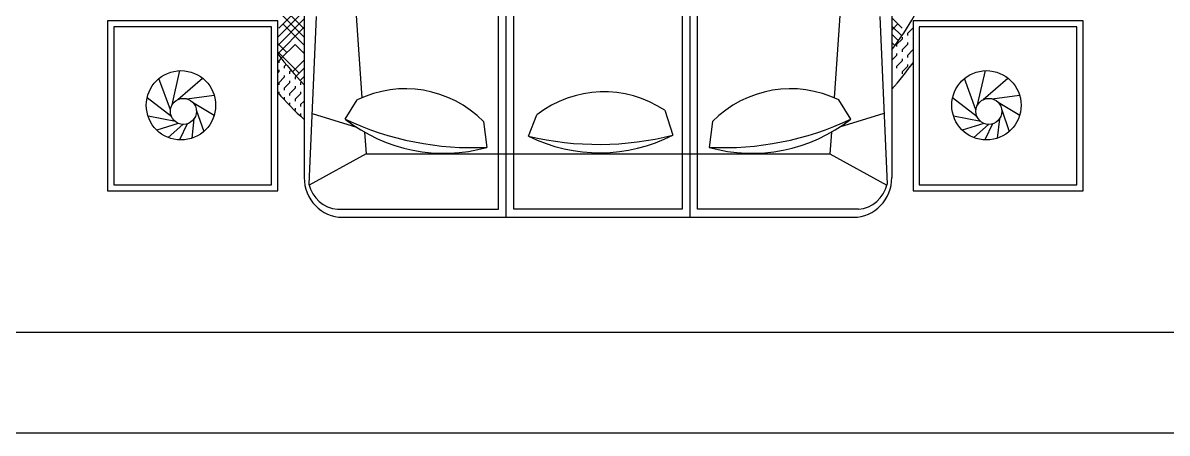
# Model space of a CAD drawing. Header units: inches. Extents: x 10.1 to 52.6, y 12.1 to 36.9.
# Drawn here: x 15.439 to 19.139, y 12.066 to 13.392 of the extents above; entities that cross this region are included whole.
import ezdxf

# ---------------------------------------------------------------- set-up
doc = ezdxf.new("R2010")
doc.units = ezdxf.units.IN
doc.header["$MEASUREMENT"] = 0
doc.layers.add('02', color=2, linetype='Continuous')
doc.layers.add('kadrbm', color=4, linetype='Continuous')

# ---------------------------------------------------------------- blocks, each defined once
blk = doc.blocks.new('kadrbm')
at = {"layer": 'kadrbm', "color": 4}
blk.add_lwpolyline([(0, 0), (0, 24.7972), (21, 24.7972), (21, 0), (0, 0)], close=True, dxfattribs=at)
blk.add_lwpolyline([(20.6631, 0.3257), (20.6631, 24.4603), (0.3369, 24.4603), (0.3369, 0.3257), (20.6631, 0.3257)], dxfattribs=at)

msp = doc.modelspace()

# ---------------------------------------------------------------- linework, layer by layer
at = {"layer": '02'}
for p, q in [((16.4784, 13.5875), (16.2663, 13.3754)), ((16.2, 13.5212), (16.3487, 13.3726)), ((16.9765, 12.7898), (16.9765, 13.4713)), ((17.0013, 12.7641), (17.0013, 13.4713)), ((17.0261, 12.7898), (17.0261, 13.4713)), ((17.5713, 13.4713), (17.5713, 12.7898)), ((17.5961, 13.4713), (17.5961, 12.7641)), ((17.6208, 12.7898), (17.6208, 13.4713)), ((16.2398, 13.455), (16.3487, 13.3461)), ((16.3487, 13.4312), (16.2631, 13.3457)), ((16.3487, 13.449), (16.3487, 12.8927)), ((16.5135, 13.4623), (16.5353, 13.15)), ((18.0838, 13.4623), (18.062, 13.15)), ((18.2487, 13.449), (18.2487, 12.8927)), ((16.3487, 13.4047), (16.2631, 13.3192)), ((16.3874, 13.4129), (16.3639, 12.8705)), ((18.2099, 13.4129), (18.2335, 12.8705)), ((18.2487, 13.4083), (18.2816, 13.3754)), ((16.3487, 13.3782), (16.2631, 13.2926)), ((16.2796, 13.3887), (16.3487, 13.3196)), ((18.2683, 13.3887), (18.2487, 13.369)), ((18.2487, 13.3818), (18.2806, 13.3498)), ((18.2487, 13.3553), (18.2698, 13.3341)), ((18.3169, 13.3754), (18.2992, 13.3577)), ((18.2992, 13.3577), (18.2992, 13.3515)), ((16.2631, 13.3256), (16.2928, 13.2959)), ((16.3193, 13.3224), (16.2747, 13.2777)), ((16.3193, 13.3224), (16.3487, 13.293)), ((18.2487, 13.3287), (18.2588, 13.3187)), ((18.2816, 13.34), (18.2639, 13.3224)), ((18.2639, 13.3224), (18.2639, 13.3161)), ((18.2816, 13.3463), (18.2816, 13.34)), ((18.2992, 13.3224), (18.2816, 13.3047)), ((18.2992, 13.3286), (18.2992, 13.3224)), ((18.3173, 13.3404), (18.3169, 13.34)), ((16.2631, 13.2991), (16.3326, 13.2296)), ((16.3487, 13.2987), (16.3459, 13.2959)), ((18.2639, 13.287), (18.2487, 13.2718)), ((18.2639, 13.2933), (18.2639, 13.287)), ((18.2816, 13.3047), (18.2816, 13.2984)), ((18.3169, 13.3047), (18.2992, 13.287)), ((18.2992, 13.287), (18.2992, 13.2808)), ((16.2747, 13.2777), (16.2663, 13.2693)), ((16.2663, 13.2693), (16.2663, 13.2631)), ((16.2905, 13.2581), (16.284, 13.2517)), ((16.284, 13.2517), (16.284, 13.2454)), ((16.3487, 13.2721), (16.3107, 13.2342)), ((16.3487, 13.2456), (16.3231, 13.2201)), ((18.2816, 13.2693), (18.2639, 13.2517)), ((18.2639, 13.2517), (18.2639, 13.2454)), ((18.2816, 13.2756), (18.2816, 13.2693)), ((18.2992, 13.2517), (18.2816, 13.234)), ((18.2992, 13.2579), (18.2992, 13.2517)), ((18.3173, 13.2697), (18.3169, 13.2693)), ((15.9165, 13.1113), (15.8789, 13.212)), ((15.922, 13.1274), (15.9468, 13.2378)), ((15.9402, 13.1441), (16.0198, 13.2137)), ((16.2663, 13.234), (16.2631, 13.2308)), ((16.2663, 13.2402), (16.2663, 13.234)), ((16.284, 13.2163), (16.2663, 13.1986)), ((16.284, 13.2226), (16.284, 13.2163)), ((16.3066, 13.2389), (16.3017, 13.234)), ((16.3017, 13.234), (16.3017, 13.2277)), ((16.3231, 13.2201), (16.3193, 13.2163)), ((16.3193, 13.2163), (16.3193, 13.2101)), ((16.3487, 13.2191), (16.3357, 13.2062)), ((18.2816, 13.234), (18.2816, 13.2277)), ((18.5207, 13.1113), (18.4831, 13.212)), ((18.5262, 13.1274), (18.551, 13.2378)), ((18.5444, 13.1441), (18.624, 13.2137)), ((16.2663, 13.1986), (16.2663, 13.1924)), ((16.3017, 13.1986), (16.284, 13.1809)), ((16.284, 13.1809), (16.284, 13.1747)), ((16.3017, 13.2049), (16.3017, 13.1986)), ((16.3193, 13.1809), (16.3017, 13.1633)), ((16.3193, 13.1872), (16.3193, 13.1809)), ((16.34, 13.2016), (16.337, 13.1986)), ((16.337, 13.1986), (16.337, 13.1924)), ((16.3487, 13.1926), (16.3485, 13.1925)), ((15.9207, 13.0889), (15.8411, 13.1503)), ((15.9689, 13.1468), (16.0574, 13.1586)), ((15.9882, 13.1356), (16.0578, 13.0943)), ((16.264, 13.1661), (16.2631, 13.1661)), ((16.2663, 13.1695), (16.2663, 13.1636)), ((16.284, 13.1456), (16.2834, 13.145)), ((16.284, 13.1518), (16.284, 13.1456)), ((16.3017, 13.1633), (16.3017, 13.157)), ((16.3017, 13.1342), (16.3017, 13.1279)), ((16.337, 13.1633), (16.3193, 13.1456)), ((16.3193, 13.1456), (16.3193, 13.1393)), ((16.337, 13.1695), (16.337, 13.1633)), ((16.3487, 13.1396), (16.337, 13.1279)), ((16.4812, 13.0811), (16.5201, 13.143)), ((18.1161, 13.0811), (18.0773, 13.143)), ((18.5249, 13.0889), (18.4453, 13.1503)), ((18.5731, 13.1468), (18.6616, 13.1586)), ((18.5924, 13.1356), (18.6621, 13.0943)), ((15.9999, 13.1109), (16.0243, 13.0416)), ((16.3017, 13.1279), (16.3006, 13.1269)), ((16.3193, 13.1102), (16.3182, 13.1091)), ((16.3193, 13.1165), (16.3193, 13.1102)), ((16.337, 13.1279), (16.337, 13.1217)), ((16.337, 13.0988), (16.337, 13.0926)), ((16.3745, 13.099), (16.5184, 13.0548)), ((17.5148, 13.1096), (17.5409, 13.0296)), ((18.2228, 13.099), (18.079, 13.0548)), ((18.6041, 13.1109), (18.6285, 13.0416)), ((15.9325, 13.073), (15.844, 13.0907)), ((15.9418, 13.0675), (15.872, 13.0457)), ((15.9567, 13.0642), (15.9093, 13.0214)), ((15.97, 13.0659), (15.9452, 13.0139)), ((15.9925, 13.0819), (15.9851, 13.0193)), ((16.337, 13.0926), (16.3361, 13.0916)), ((16.9289, 13.0736), (16.9395, 12.9899)), ((17.0743, 13.0264), (17.1007, 13.095)), ((17.6684, 13.0736), (17.6578, 12.9899)), ((18.5367, 13.073), (18.4482, 13.0907)), ((18.5461, 13.0675), (18.4762, 13.0457)), ((18.5609, 13.0642), (18.5135, 13.0214)), ((18.5742, 13.0659), (18.5494, 13.0139)), ((18.5967, 13.0819), (18.5893, 13.0193)), ((16.5436, 13.0394), (16.5489, 12.9691)), ((18.0537, 13.0394), (18.0485, 12.9691)), ((16.5489, 12.9691), (16.3646, 12.8678)), ((16.5489, 12.9691), (18.0485, 12.9691)), ((18.0485, 12.9691), (18.2328, 12.8678)), ((16.4561, 12.7898), (16.9765, 12.7898)), ((16.4726, 12.7641), (18.1248, 12.7641)), ((17.5713, 12.7898), (17.0261, 12.7898)), ((18.1413, 12.7898), (17.6208, 12.7898))]:
    msp.add_line(p, q, dxfattribs=at)
for points in [[(16.2631, 13.399), (15.7131, 13.399), (15.7131, 12.849), (16.2631, 12.849)], [(18.8673, 13.399), (18.3173, 13.399), (18.3173, 12.849), (18.8673, 12.849)], [(16.2431, 13.379), (15.7331, 13.379), (15.7331, 12.869), (16.2431, 12.869)], [(18.8473, 13.379), (18.3373, 13.379), (18.3373, 12.869), (18.8473, 12.869)]]:
    msp.add_lwpolyline(points, close=True, dxfattribs=at)
for centre, radius in [((15.9504, 13.1258), 0.112), ((18.5546, 13.1258), 0.112), ((15.9582, 13.1062), 0.042), ((18.5624, 13.1062), 0.042)]:
    msp.add_circle(centre, radius, dxfattribs=at)
for radius, start, end in [(1.2446, 323.2674, 335.5227), (1.2446, 217.4447, 223.516), (1.3246, 318.8537, 323.5949), (1.3246, 221.7558, 227.0481)]:
    msp.add_arc((17.2512, 14.0493), radius, start, end, dxfattribs=at)
for centre, major_axis, start_param, end_param in [((16.6758, 12.7998), (0, -0.3794), 2.377038, 3.58165), ((17.9215, 12.7998), (0, -0.3794), 2.701536, 3.906147), ((17.318, 12.7898), (0, -0.3794), 2.573246, 3.777858), ((16.8008, 13.5245), (0, -0.5536), 5.641027, 6.546241), ((16.894, 14.0287), (0, -1.0399), 5.858676, 6.328592), ((17.7966, 13.5245), (0, -0.5536), 6.02013, 6.925343), ((17.7033, 14.0287), (0, -1.0399), 6.237779, 6.707694), ((17.3011, 14.0393), (0, -1.0399), 6.054884, 6.5248), ((17.3044, 13.5258), (0, -0.5536), 5.837235, 6.742449), ((16.4726, 12.8927), (0, -0.1286), 4.712389, 6.283185), ((18.1248, 12.8927), (0, -0.1286), 0, 1.570796), ((16.465, 12.8978), (0, -0.1084), 4.967546, 6.197907), ((18.1324, 12.8978), (0, -0.1084), 0.085278, 1.315639)]:
    msp.add_ellipse(centre, major_axis=major_axis, ratio=0.963768, start_param=start_param, end_param=end_param, dxfattribs=at)

# ---------------------------------------------------------------- block references
at = {"layer": 'kadrbm'}
msp.add_blockref('kadrbm', (10.1213, 12.0665), dxfattribs=at)

doc.saveas('drawing.dxf')
